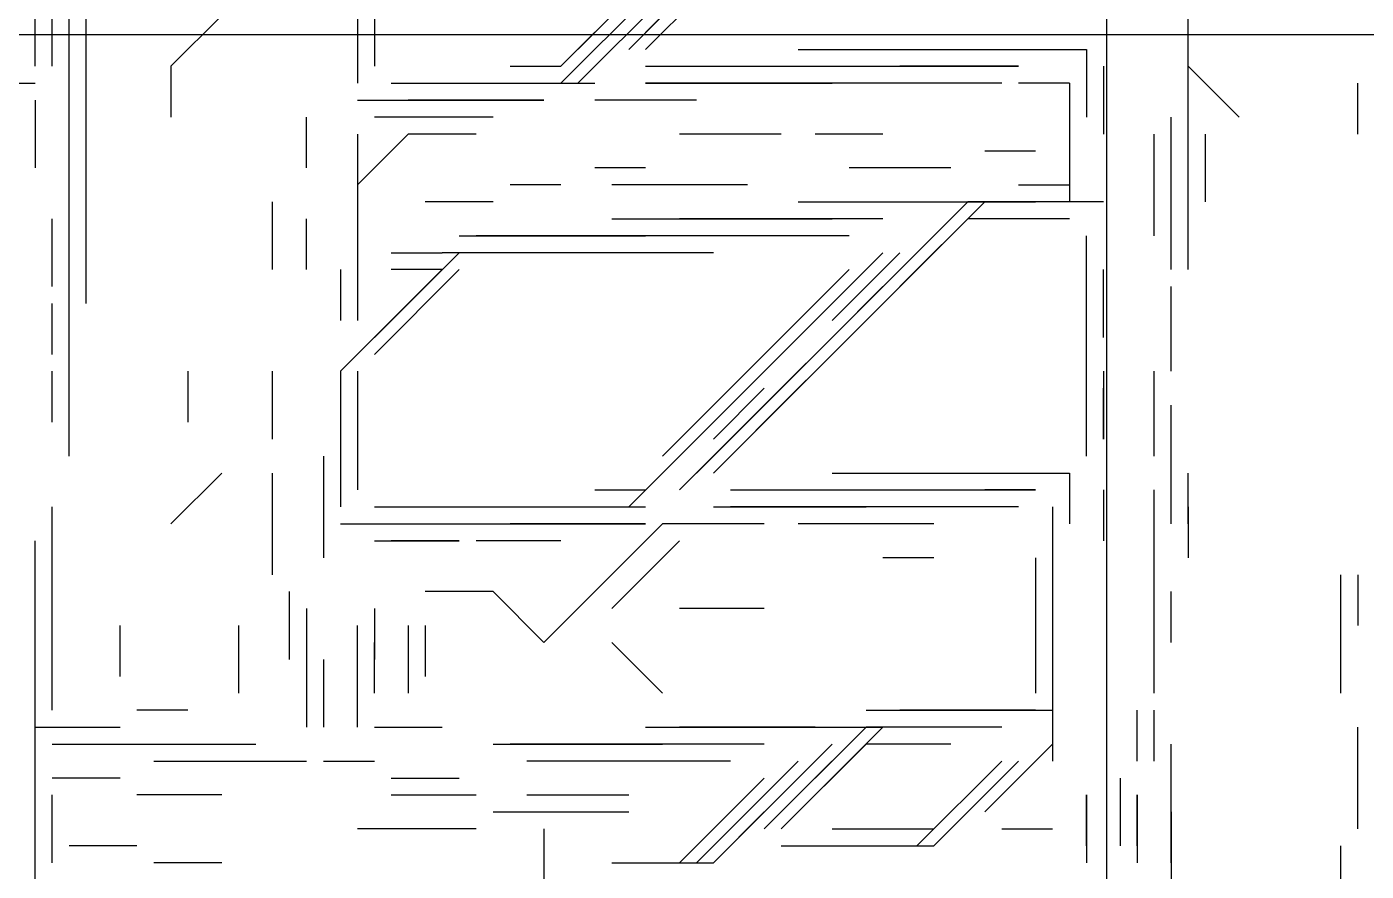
# Model space of a CAD drawing. Extents: x 34 to 168, y 38 to 138.
# Drawn here: x 61.38 to 74.55, y 101.77 to 110.08 of the extents above; entities that cross this region are included whole.
import ezdxf

# ---------------------------------------------------------------- set-up
doc = ezdxf.new("R2010")
doc.units = 0
doc.layers.add('STRUCTURE', color=1, linetype='CONTINUOUS')

msp = doc.modelspace()

# ---------------------------------------------------------------- linework, layer by layer
for p, q in [((72.8003, 107.687), (72.8003, 112.8536)), ((72.8003, 108.8536), (72.8003, 112.687)), ((72.8003, 109.3536), (72.8003, 111.687)), ((64.8003, 111.5203), (64.8003, 109.8536)), ((64.8003, 111.5203), (64.8003, 109.687)), ((64.8003, 111.5203), (64.8003, 109.8536)), ((64.8003, 111.5203), (64.8003, 109.8536)), ((61.967, 109.3536), (61.967, 111.3536)), ((64.8003, 111.187), (64.8003, 109.687)), ((66.8003, 109.5203), (68.467, 111.187)), ((66.8003, 109.5203), (68.467, 111.187)), ((68.6337, 111.187), (67.3003, 109.8536)), ((67.3003, 110.0203), (68.467, 111.187)), ((61.967, 108.8536), (61.967, 111.0203)), ((68.467, 111.0203), (67.3003, 109.8536)), ((61.967, 108.3536), (61.967, 110.8536)), ((64.6337, 110.8536), (64.6337, 109.687)), ((64.8003, 110.8536), (64.8003, 109.687)), ((61.6337, 109.687), (61.6337, 110.687)), ((61.8003, 108.3536), (61.8003, 110.687)), ((61.967, 108.187), (61.967, 110.687)), ((61.967, 108.187), (61.967, 110.687)), ((64.6337, 110.687), (64.6337, 109.5203)), ((64.6337, 110.687), (64.6337, 109.5203)), ((64.6337, 110.687), (64.6337, 109.5203)), ((66.6337, 109.5203), (67.6337, 110.5203)), ((66.6337, 109.687), (67.467, 110.5203)), ((67.967, 110.5203), (67.3003, 109.8536)), ((68.1337, 110.5203), (67.467, 109.8536)), ((67.967, 110.5203), (67.467, 110.0203)), ((67.967, 110.5203), (67.467, 110.0203)), ((61.467, 109.8536), (61.467, 110.3536)), ((61.467, 109.687), (61.467, 110.3536)), ((66.6337, 109.687), (67.3003, 110.3536)), ((67.8003, 110.3536), (67.3003, 109.8536)), ((63.3003, 110.187), (62.8003, 109.687)), ((66.6337, 109.687), (67.1337, 110.187)), ((61.967, 108.0203), (61.967, 110.0203)), ((64.6337, 110.0203), (64.6337, 109.5203)), ((68.967, 109.8536), (71.3003, 109.8536)), ((69.1337, 109.8536), (71.6337, 109.8536)), ((69.467, 109.8536), (71.6337, 109.8536)), ((69.967, 109.8536), (71.6337, 109.8536)), ((70.3003, 109.8536), (71.8003, 109.8536)), ((70.467, 109.8536), (71.8003, 109.8536)), ((70.6337, 109.8536), (71.8003, 109.8536)), ((70.6337, 109.8536), (71.8003, 109.8536)), ((70.6337, 109.8536), (71.8003, 109.8536)), ((70.8003, 109.8536), (71.8003, 109.8536)), ((70.967, 109.8536), (71.6337, 109.8536)), ((70.967, 109.8536), (71.6337, 109.8536)), ((70.967, 109.8536), (71.6337, 109.8536)), ((71.8003, 109.8536), (71.8003, 109.187)), ((61.967, 107.8536), (61.967, 109.687)), ((62.8003, 109.687), (62.8003, 109.187)), ((66.1337, 109.687), (66.6337, 109.687)), ((67.467, 109.687), (69.8003, 109.687)), ((67.467, 109.687), (69.3003, 109.687)), ((67.467, 109.687), (68.967, 109.687)), ((67.6337, 109.687), (68.8003, 109.687)), ((67.8003, 109.687), (70.1337, 109.687)), ((68.1337, 109.687), (70.3003, 109.687)), ((68.3003, 109.687), (70.467, 109.687)), ((68.467, 109.687), (70.467, 109.687)), ((68.467, 109.687), (70.467, 109.687)), ((68.6337, 109.687), (70.6337, 109.687)), ((68.967, 109.687), (70.8003, 109.687)), ((69.3003, 109.687), (70.8003, 109.687)), ((69.3003, 109.687), (70.8003, 109.687)), ((69.467, 109.687), (71.1337, 109.687)), ((71.1337, 109.687), (69.967, 109.687)), ((71.967, 109.687), (71.967, 109.0203)), ((72.8003, 109.687), (73.3003, 109.187)), ((60.8003, 109.5203), (61.467, 109.5203)), ((60.8003, 109.5203), (61.467, 109.5203)), ((64.967, 109.5203), (66.467, 109.5203)), ((64.967, 109.5203), (66.3003, 109.5203)), ((64.967, 109.5203), (65.967, 109.5203)), ((64.967, 109.5203), (65.8003, 109.5203)), ((65.8003, 109.5203), (66.6337, 109.5203)), ((65.967, 109.5203), (66.6337, 109.5203)), ((66.1337, 109.5203), (66.8003, 109.5203)), ((66.467, 109.5203), (66.967, 109.5203)), ((67.467, 109.5203), (69.3003, 109.5203)), ((69.8003, 109.5203), (67.467, 109.5203)), ((67.467, 109.5203), (68.3003, 109.5203)), ((67.467, 109.5203), (69.1337, 109.5203)), ((67.467, 109.5203), (68.8003, 109.5203)), ((67.467, 109.5203), (68.467, 109.5203)), ((67.467, 109.5203), (68.3003, 109.5203)), ((67.467, 109.5203), (68.1337, 109.5203)), ((67.467, 109.5203), (67.967, 109.5203)), ((67.467, 109.5203), (69.1337, 109.5203)), ((70.6337, 109.5203), (67.967, 109.5203)), ((70.6337, 109.5203), (67.967, 109.5203)), ((70.967, 109.5203), (68.1337, 109.5203)), ((70.3003, 109.5203), (68.6337, 109.5203)), ((71.6337, 109.5203), (71.1337, 109.5203)), ((71.6337, 109.5203), (71.1337, 109.5203)), ((71.6337, 109.5203), (71.6337, 109.0203)), ((71.6337, 109.5203), (71.6337, 109.0203)), ((74.467, 109.0203), (74.467, 109.5203)), ((61.467, 109.3536), (61.467, 108.687)), ((61.967, 107.3536), (61.967, 109.3536)), ((61.967, 107.3536), (61.967, 109.3536)), ((64.6337, 109.3536), (66.3003, 109.3536)), ((64.8003, 109.3536), (66.3003, 109.3536)), ((64.8003, 109.3536), (66.3003, 109.3536)), ((64.8003, 109.3536), (66.3003, 109.3536)), ((64.8003, 109.3536), (66.3003, 109.3536)), ((64.967, 109.3536), (66.467, 109.3536)), ((64.967, 109.3536), (66.3003, 109.3536)), ((64.967, 109.3536), (65.6337, 109.3536)), ((64.967, 109.3536), (66.3003, 109.3536)), ((64.967, 109.3536), (65.967, 109.3536)), ((64.967, 109.3536), (65.8003, 109.3536)), ((66.467, 109.3536), (65.1337, 109.3536)), ((67.8003, 109.3536), (66.967, 109.3536)), ((67.967, 109.3536), (66.967, 109.3536)), ((67.8003, 109.3536), (66.967, 109.3536)), ((71.6337, 109.3536), (71.6337, 108.3536)), ((61.8003, 107.5203), (61.8003, 109.187)), ((64.1337, 108.687), (64.1337, 109.187)), ((65.6337, 109.187), (64.8003, 109.187)), ((65.8003, 109.187), (64.8003, 109.187)), ((65.8003, 109.187), (64.8003, 109.187)), ((65.967, 109.187), (64.967, 109.187)), ((72.6337, 107.687), (72.6337, 109.187)), ((64.6337, 109.0203), (64.6337, 107.8536)), ((65.1337, 109.0203), (64.6337, 108.5203)), ((64.6337, 109.0203), (64.6337, 107.8536)), ((65.8003, 109.0203), (65.1337, 109.0203)), ((68.8003, 109.0203), (67.8003, 109.0203)), ((68.8003, 109.0203), (67.8003, 109.0203)), ((69.8003, 109.0203), (69.1337, 109.0203)), ((69.8003, 109.0203), (69.1337, 109.0203)), ((71.6337, 109.0203), (71.6337, 108.3536)), ((72.467, 108.0203), (72.467, 109.0203)), ((72.967, 109.0203), (72.967, 108.3536)), ((64.6337, 108.8536), (64.6337, 107.687)), ((71.3003, 108.8536), (70.8003, 108.8536)), ((61.8003, 106.187), (61.8003, 108.687)), ((67.467, 108.687), (66.967, 108.687)), ((70.467, 108.687), (69.467, 108.687)), ((64.6337, 108.5203), (64.6337, 108.0203)), ((66.6337, 108.5203), (66.1337, 108.5203)), ((66.6337, 108.5203), (66.1337, 108.5203)), ((68.467, 108.5203), (67.1337, 108.5203)), ((71.1337, 108.5203), (71.6337, 108.5203)), ((72.8003, 107.687), (72.8003, 108.5203)), ((63.8003, 107.687), (63.8003, 108.3536)), ((63.8003, 107.687), (63.8003, 108.3536)), ((65.967, 108.3536), (65.3003, 108.3536)), ((65.967, 108.3536), (65.3003, 108.3536)), ((70.6337, 108.3536), (67.967, 105.687)), ((70.8003, 108.3536), (68.1337, 105.687)), ((68.967, 108.3536), (70.6337, 108.3536)), ((68.967, 108.3536), (70.6337, 108.3536)), ((69.1337, 108.3536), (71.1337, 108.3536)), ((69.1337, 108.3536), (70.967, 108.3536)), ((70.6337, 108.3536), (69.1337, 106.8536)), ((69.3003, 108.3536), (71.3003, 108.3536)), ((69.3003, 108.3536), (71.3003, 108.3536)), ((69.467, 108.3536), (70.967, 108.3536)), ((69.467, 108.3536), (70.467, 108.3536)), ((70.6337, 108.3536), (69.6337, 107.3536)), ((70.6337, 108.3536), (69.6337, 107.3536)), ((70.8003, 108.3536), (69.967, 107.5203)), ((71.467, 108.3536), (70.6337, 108.3536)), ((71.6337, 108.3536), (70.6337, 108.3536)), ((71.3003, 108.3536), (70.6337, 108.3536)), ((71.3003, 108.3536), (70.6337, 108.3536)), ((71.3003, 108.3536), (70.6337, 108.3536)), ((71.467, 108.3536), (70.6337, 108.3536)), ((71.6337, 108.3536), (70.6337, 108.3536)), ((71.6337, 108.3536), (70.6337, 108.3536)), ((71.3003, 108.3536), (70.6337, 108.3536)), ((71.967, 108.3536), (70.8003, 108.3536)), ((71.6337, 108.3536), (70.8003, 108.3536)), ((61.6337, 107.5203), (61.6337, 108.187)), ((61.8003, 106.0203), (61.8003, 108.187)), ((64.1337, 107.687), (64.1337, 108.187)), ((67.1337, 108.187), (68.6337, 108.187)), ((67.1337, 108.187), (68.467, 108.187)), ((67.3003, 108.187), (68.8003, 108.187)), ((67.3003, 108.187), (68.8003, 108.187)), ((67.467, 108.187), (68.967, 108.187)), ((67.467, 108.187), (68.967, 108.187)), ((67.6337, 108.187), (69.3003, 108.187)), ((67.6337, 108.187), (69.1337, 108.187)), ((67.6337, 108.187), (69.1337, 108.187)), ((69.467, 108.187), (67.8003, 108.187)), ((70.6337, 108.187), (68.1337, 105.687)), ((68.3003, 108.187), (69.3003, 108.187)), ((69.467, 108.187), (68.3003, 108.187)), ((69.467, 108.187), (68.3003, 108.187)), ((69.3003, 108.187), (68.467, 108.187)), ((69.467, 108.187), (68.467, 108.187)), ((69.467, 108.187), (68.467, 108.187)), ((69.8003, 108.187), (68.6337, 108.187)), ((69.8003, 108.187), (68.6337, 108.187)), ((69.8003, 108.187), (68.6337, 108.187)), ((69.8003, 108.187), (68.8003, 108.187)), ((69.8003, 108.187), (68.967, 108.187)), ((70.6337, 108.187), (69.3003, 106.8536)), ((71.1337, 108.187), (70.6337, 108.187)), ((71.6337, 108.187), (70.6337, 108.187)), ((61.8003, 106.0203), (61.8003, 108.0203)), ((61.8003, 106.0203), (61.8003, 108.0203)), ((65.6337, 108.0203), (67.1337, 108.0203)), ((65.6337, 108.0203), (67.467, 108.0203)), ((65.6337, 108.0203), (67.3003, 108.0203)), ((65.6337, 108.0203), (67.3003, 108.0203)), ((65.6337, 108.0203), (67.1337, 108.0203)), ((65.6337, 108.0203), (67.467, 108.0203)), ((67.6337, 108.0203), (65.8003, 108.0203)), ((65.8003, 108.0203), (67.467, 108.0203)), ((68.1337, 108.0203), (65.8003, 108.0203)), ((65.8003, 108.0203), (66.967, 108.0203)), ((68.1337, 108.0203), (65.8003, 108.0203)), ((68.3003, 108.0203), (65.967, 108.0203)), ((65.967, 108.0203), (66.8003, 108.0203)), ((68.3003, 108.0203), (66.3003, 108.0203)), ((68.467, 108.0203), (66.467, 108.0203)), ((68.467, 108.0203), (66.467, 108.0203)), ((68.467, 108.0203), (66.467, 108.0203)), ((68.6337, 108.0203), (66.6337, 108.0203)), ((68.8003, 108.0203), (66.967, 108.0203)), ((69.3003, 108.0203), (67.467, 108.0203)), ((69.467, 108.0203), (67.8003, 108.0203)), ((69.467, 108.0203), (68.1337, 108.0203)), ((69.467, 108.0203), (68.3003, 108.0203)), ((71.8003, 106.0203), (71.8003, 108.0203)), ((61.8003, 105.8536), (61.8003, 107.8536)), ((65.6337, 107.8536), (64.8003, 107.0203)), ((64.967, 107.8536), (65.467, 107.8536)), ((64.967, 107.8536), (65.467, 107.8536)), ((64.967, 107.8536), (65.467, 107.8536)), ((66.1337, 107.8536), (65.467, 107.8536)), ((66.3003, 107.8536), (65.6337, 107.8536)), ((66.8003, 107.8536), (65.6337, 107.8536)), ((67.3003, 107.8536), (65.6337, 107.8536)), ((66.3003, 107.8536), (65.6337, 107.8536)), ((66.3003, 107.8536), (65.6337, 107.8536)), ((66.467, 107.8536), (65.6337, 107.8536)), ((67.6337, 107.8536), (65.8003, 107.8536)), ((67.967, 107.8536), (65.8003, 107.8536)), ((68.1337, 107.8536), (65.967, 107.8536)), ((67.3003, 105.3536), (69.8003, 107.8536)), ((70.1337, 107.8536), (69.3003, 107.0203)), ((69.3003, 107.187), (69.967, 107.8536)), ((69.6337, 107.3536), (70.1337, 107.8536)), ((69.6337, 107.3536), (70.1337, 107.8536)), ((71.8003, 106.0203), (71.8003, 107.8536)), ((71.8003, 106.3536), (71.8003, 107.8536)), ((61.8003, 106.187), (61.8003, 107.687)), ((64.467, 107.687), (64.467, 107.187)), ((64.467, 107.687), (64.467, 107.187)), ((64.467, 107.687), (64.467, 107.187)), ((64.6337, 107.687), (64.6337, 107.187)), ((64.6337, 107.687), (64.6337, 107.187)), ((65.6337, 107.687), (64.8003, 106.8536)), ((65.467, 107.687), (64.967, 107.687)), ((65.467, 107.687), (64.967, 107.187)), ((65.467, 107.687), (64.967, 107.687)), ((67.6337, 105.8536), (69.467, 107.687)), ((67.8003, 105.8536), (69.6337, 107.687)), ((68.967, 107.187), (69.467, 107.687)), ((71.967, 107.0203), (71.967, 107.687)), ((69.8003, 107.5203), (69.3003, 107.0203)), ((72.6337, 106.687), (72.6337, 107.5203)), ((61.6337, 106.8536), (61.6337, 107.3536)), ((65.1337, 107.3536), (64.467, 106.687)), ((65.1337, 107.3536), (64.467, 106.687)), ((65.1337, 107.3536), (64.467, 106.687)), ((65.1337, 107.3536), (64.467, 106.687)), ((67.8003, 105.5203), (69.6337, 107.3536)), ((72.6337, 106.8536), (72.6337, 107.3536)), ((64.967, 107.187), (64.467, 106.687)), ((69.3003, 107.0203), (68.6337, 106.3536)), ((69.3003, 107.0203), (68.6337, 106.3536)), ((68.8003, 106.5203), (69.3003, 107.0203)), ((68.8003, 106.5203), (69.3003, 107.0203)), ((68.6337, 106.3536), (69.1337, 106.8536)), ((69.3003, 106.8536), (68.6337, 106.187)), ((68.6337, 106.3536), (69.1337, 106.8536)), ((69.3003, 106.8536), (68.8003, 106.3536)), ((71.8003, 105.8536), (71.8003, 106.8536)), ((61.6337, 106.187), (61.6337, 106.687)), ((62.967, 106.687), (62.967, 106.187)), ((63.8003, 106.187), (63.8003, 106.687)), ((64.467, 106.687), (64.467, 105.3536)), ((64.467, 106.687), (64.467, 105.3536)), ((64.467, 106.687), (64.467, 106.187)), ((64.467, 106.687), (64.467, 106.0203)), ((64.467, 106.687), (64.467, 105.3536)), ((64.467, 106.687), (64.467, 105.3536)), ((64.467, 106.687), (64.467, 105.3536)), ((64.467, 106.687), (64.467, 105.3536)), ((64.467, 106.687), (64.467, 106.187)), ((64.6337, 106.687), (64.6337, 105.687)), ((68.967, 106.687), (67.967, 105.687)), ((71.967, 106.687), (71.967, 106.0203)), ((72.467, 105.8536), (72.467, 106.687)), ((63.8003, 106.0203), (63.8003, 106.5203)), ((63.8003, 106.0203), (63.8003, 106.5203)), ((64.6337, 106.5203), (64.6337, 105.5203)), ((64.6337, 106.5203), (64.6337, 105.5203)), ((67.967, 106.0203), (68.467, 106.5203)), ((68.1337, 106.0203), (68.6337, 106.5203)), ((71.967, 106.0203), (71.967, 106.5203)), ((67.8003, 105.5203), (68.6337, 106.3536)), ((68.6337, 106.3536), (68.1337, 105.8536)), ((68.8003, 106.3536), (68.3003, 105.8536)), ((72.6337, 105.187), (72.6337, 106.3536)), ((64.467, 106.187), (64.467, 105.5203)), ((67.8003, 105.5203), (68.3003, 106.0203)), ((67.8003, 105.5203), (68.3003, 106.0203)), ((67.8003, 105.5203), (68.3003, 106.0203)), ((64.3003, 105.8536), (64.3003, 104.8536)), ((64.3003, 105.8536), (64.3003, 105.3536)), ((64.3003, 105.8536), (64.3003, 105.3536)), ((62.8003, 105.187), (63.3003, 105.687)), ((63.8003, 104.687), (63.8003, 105.687)), ((63.8003, 104.687), (63.8003, 105.687)), ((69.3003, 105.687), (71.1337, 105.687)), ((69.6337, 105.687), (71.1337, 105.687)), ((69.8003, 105.687), (71.3003, 105.687)), ((70.3003, 105.687), (71.6337, 105.687)), ((70.6337, 105.687), (71.6337, 105.687)), ((70.8003, 105.687), (71.6337, 105.687)), ((70.967, 105.687), (71.6337, 105.687)), ((70.967, 105.687), (71.6337, 105.687)), ((70.967, 105.687), (71.6337, 105.687)), ((70.967, 105.687), (71.6337, 105.687)), ((71.1337, 105.687), (71.6337, 105.687)), ((71.1337, 105.687), (71.6337, 105.687)), ((71.1337, 105.687), (71.6337, 105.687)), ((71.6337, 105.687), (71.6337, 105.187)), ((72.8003, 105.187), (72.8003, 105.687)), ((66.967, 105.5203), (67.467, 105.5203)), ((68.3003, 105.5203), (70.1337, 105.5203)), ((68.3003, 105.5203), (69.6337, 105.5203)), ((68.3003, 105.5203), (69.467, 105.5203)), ((68.467, 105.5203), (69.1337, 105.5203)), ((68.6337, 105.5203), (70.467, 105.5203)), ((69.1337, 105.5203), (70.8003, 105.5203)), ((69.1337, 105.5203), (70.6337, 105.5203)), ((69.3003, 105.5203), (70.8003, 105.5203)), ((69.3003, 105.5203), (70.8003, 105.5203)), ((69.3003, 105.5203), (70.8003, 105.5203)), ((69.467, 105.5203), (70.967, 105.5203)), ((69.467, 105.5203), (70.967, 105.5203)), ((69.467, 105.5203), (70.967, 105.5203)), ((69.6337, 105.5203), (71.1337, 105.5203)), ((70.6337, 105.5203), (71.3003, 105.5203)), ((71.3003, 105.5203), (70.8003, 105.5203)), ((71.967, 105.5203), (71.967, 105.0203)), ((72.467, 103.5203), (72.467, 105.5203)), ((61.6337, 103.3536), (61.6337, 105.3536)), ((61.6337, 104.0203), (61.6337, 105.3536)), ((64.8003, 105.3536), (67.1337, 105.3536)), ((64.967, 105.3536), (67.3003, 105.3536)), ((65.8003, 105.3536), (66.8003, 105.3536)), ((66.3003, 105.3536), (67.3003, 105.3536)), ((66.8003, 105.3536), (67.467, 105.3536)), ((66.967, 105.3536), (67.467, 105.3536)), ((68.1337, 105.3536), (69.6337, 105.3536)), ((68.1337, 105.3536), (69.467, 105.3536)), ((68.1337, 105.3536), (69.1337, 105.3536)), ((68.1337, 105.3536), (69.3003, 105.3536)), ((68.1337, 105.3536), (69.3003, 105.3536)), ((68.1337, 105.3536), (69.1337, 105.3536)), ((68.1337, 105.3536), (69.1337, 105.3536)), ((68.1337, 105.3536), (69.3003, 105.3536)), ((69.6337, 105.3536), (68.3003, 105.3536)), ((68.3003, 105.3536), (68.967, 105.3536)), ((71.1337, 105.3536), (69.1337, 105.3536)), ((71.1337, 105.3536), (69.6337, 105.3536)), ((71.1337, 105.3536), (69.6337, 105.3536)), ((71.467, 105.3536), (71.467, 104.187)), ((71.467, 105.3536), (71.467, 104.8536)), ((71.467, 105.3536), (71.467, 104.187)), ((72.8003, 105.3536), (72.8003, 104.8536)), ((61.6337, 104.3536), (61.6337, 105.187)), ((64.467, 105.187), (67.3003, 105.187)), ((64.467, 105.187), (67.3003, 105.187)), ((64.6337, 105.187), (66.967, 105.187)), ((64.6337, 105.187), (66.6337, 105.187)), ((64.6337, 105.187), (67.1337, 105.187)), ((64.6337, 105.187), (67.1337, 105.187)), ((64.6337, 105.187), (66.967, 105.187)), ((64.6337, 105.187), (66.967, 105.187)), ((64.6337, 105.187), (66.8003, 105.187)), ((64.8003, 105.187), (67.3003, 105.187)), ((64.8003, 105.187), (65.3003, 105.187)), ((65.967, 105.187), (67.467, 105.187)), ((67.467, 105.187), (66.1337, 105.187)), ((67.6337, 105.187), (66.967, 104.5203)), ((67.6337, 105.187), (66.967, 104.5203)), ((68.6337, 105.187), (67.6337, 105.187)), ((68.6337, 105.187), (67.967, 105.187)), ((68.6337, 105.187), (67.967, 105.187)), ((69.467, 105.187), (68.967, 105.187)), ((70.3003, 105.187), (68.967, 105.187)), ((69.467, 105.187), (68.967, 105.187)), ((71.467, 105.187), (71.467, 102.8536)), ((71.467, 105.187), (71.467, 102.8536)), ((61.467, 103.3536), (61.467, 105.0203)), ((64.8003, 105.0203), (65.6337, 105.0203)), ((65.6337, 105.0203), (64.967, 105.0203)), ((66.6337, 105.0203), (65.8003, 105.0203)), ((67.8003, 105.0203), (67.1337, 104.3536)), ((71.467, 105.0203), (71.467, 102.8536)), ((72.467, 104.5203), (72.467, 105.0203)), ((61.6337, 103.3536), (61.6337, 104.8536)), ((61.6337, 103.3536), (61.6337, 104.8536)), ((61.6337, 103.3536), (61.6337, 104.8536)), ((70.3003, 104.8536), (69.8003, 104.8536)), ((71.3003, 104.8536), (71.3003, 104.187)), ((71.3003, 104.687), (71.3003, 103.5203)), ((74.3003, 103.5203), (74.3003, 104.687)), ((74.467, 104.687), (74.467, 104.187)), ((63.967, 103.8536), (63.967, 104.5203)), ((65.967, 104.5203), (65.3003, 104.5203)), ((66.467, 104.0203), (65.967, 104.5203)), ((66.967, 104.5203), (66.467, 104.0203)), ((72.6337, 104.0203), (72.6337, 104.5203)), ((61.6337, 103.5203), (61.6337, 104.3536)), ((64.1337, 104.3536), (64.1337, 103.187)), ((64.8003, 104.3536), (64.8003, 103.8536)), ((68.6337, 104.3536), (67.8003, 104.3536)), ((68.6337, 104.3536), (67.8003, 104.3536)), ((61.467, 102.0203), (61.467, 104.187)), ((62.3003, 103.687), (62.3003, 104.187)), ((63.467, 103.5203), (63.467, 104.187)), ((63.467, 103.5203), (63.467, 104.187)), ((64.6337, 103.687), (64.6337, 104.187)), ((64.6337, 103.687), (64.6337, 104.187)), ((65.1337, 104.187), (65.1337, 103.5203)), ((65.3003, 104.187), (65.3003, 103.687)), ((64.8003, 103.5203), (64.8003, 104.0203)), ((67.1337, 104.0203), (67.6337, 103.5203)), ((67.1337, 104.0203), (67.6337, 103.5203)), ((61.467, 101.5203), (61.467, 103.8536)), ((64.3003, 103.8536), (64.3003, 103.187)), ((64.6337, 103.187), (64.6337, 103.687)), ((71.467, 103.687), (71.467, 102.8536)), ((71.467, 103.687), (71.467, 102.8536)), ((62.967, 103.3536), (62.467, 103.3536)), ((62.967, 103.3536), (62.467, 103.3536)), ((69.6337, 103.3536), (71.1337, 103.3536)), ((69.967, 103.3536), (71.467, 103.3536)), ((71.3003, 103.3536), (69.967, 103.3536)), ((71.3003, 103.3536), (69.967, 103.3536)), ((69.967, 103.3536), (71.467, 103.3536)), ((71.3003, 103.3536), (69.967, 103.3536)), ((71.3003, 103.3536), (70.1337, 103.3536)), ((70.1337, 103.3536), (71.467, 103.3536)), ((71.3003, 103.3536), (70.1337, 103.3536)), ((71.3003, 103.3536), (70.1337, 103.3536)), ((71.3003, 103.3536), (70.1337, 103.3536)), ((71.3003, 103.3536), (70.1337, 103.3536)), ((71.3003, 103.3536), (70.1337, 103.3536)), ((71.3003, 103.3536), (70.3003, 103.3536)), ((71.1337, 103.3536), (70.467, 103.3536)), ((71.467, 103.3536), (71.467, 102.8536)), ((72.3003, 102.8536), (72.3003, 103.3536)), ((72.467, 102.8536), (72.467, 103.3536)), ((61.467, 100.8536), (61.467, 103.187)), ((61.467, 102.687), (61.467, 103.187)), ((61.467, 103.187), (61.967, 103.187)), ((61.467, 100.687), (61.467, 103.187)), ((61.467, 103.187), (62.3003, 103.187)), ((61.467, 100.687), (61.467, 103.187)), ((61.467, 100.8536), (61.467, 103.187)), ((61.467, 101.187), (61.467, 103.187)), ((61.467, 102.687), (61.467, 103.187)), ((61.467, 103.187), (61.967, 103.187)), ((64.8003, 103.187), (65.467, 103.187)), ((67.467, 103.187), (69.3003, 103.187)), ((67.8003, 103.187), (69.467, 103.187)), ((68.967, 103.187), (67.8003, 103.187)), ((67.967, 103.187), (69.8003, 103.187)), ((68.967, 103.187), (67.967, 103.187)), ((69.1337, 103.187), (67.967, 103.187)), ((67.967, 103.187), (69.8003, 103.187)), ((68.967, 103.187), (67.967, 103.187)), ((68.967, 103.187), (67.967, 103.187)), ((69.1337, 103.187), (67.967, 103.187)), ((67.967, 103.187), (69.8003, 103.187)), ((69.1337, 103.187), (68.1337, 103.187)), ((68.967, 103.187), (68.1337, 103.187)), ((68.967, 103.187), (68.1337, 103.187)), ((68.967, 103.187), (68.3003, 103.187)), ((68.467, 103.187), (68.967, 103.187)), ((69.6337, 103.187), (68.6337, 102.187)), ((69.6337, 103.187), (68.6337, 102.187)), ((69.6337, 103.187), (68.6337, 102.187)), ((69.6337, 103.187), (68.6337, 102.187)), ((69.8003, 103.187), (68.8003, 102.187)), ((69.8003, 103.187), (68.8003, 102.187)), ((69.6337, 103.187), (68.967, 102.5203)), ((69.6337, 103.187), (69.1337, 102.687)), ((70.1337, 103.187), (69.6337, 103.187)), ((70.3003, 103.187), (69.6337, 103.187)), ((70.8003, 103.187), (69.8003, 103.187)), ((70.967, 103.187), (69.8003, 103.187)), ((74.467, 102.187), (74.467, 103.187)), ((61.6337, 103.0203), (62.467, 103.0203)), ((62.1337, 103.0203), (63.3003, 103.0203)), ((62.467, 103.0203), (63.6337, 103.0203)), ((62.467, 103.0203), (63.3003, 103.0203)), ((62.467, 103.0203), (62.967, 103.0203)), ((62.467, 103.0203), (63.6337, 103.0203)), ((65.967, 103.0203), (67.467, 103.0203)), ((65.967, 103.0203), (67.6337, 103.0203)), ((65.967, 103.0203), (67.6337, 103.0203)), ((67.467, 103.0203), (66.1337, 103.0203)), ((67.8003, 103.0203), (66.1337, 103.0203)), ((67.6337, 103.0203), (66.1337, 103.0203)), ((66.1337, 103.0203), (67.6337, 103.0203)), ((67.6337, 103.0203), (66.1337, 103.0203)), ((67.8003, 103.0203), (66.1337, 103.0203)), ((67.8003, 103.0203), (66.1337, 103.0203)), ((67.967, 103.0203), (66.1337, 103.0203)), ((67.967, 103.0203), (66.1337, 103.0203)), ((67.6337, 103.0203), (66.1337, 103.0203)), ((66.3003, 103.0203), (67.1337, 103.0203)), ((68.1337, 103.0203), (66.3003, 103.0203)), ((67.1337, 103.0203), (66.467, 103.0203)), ((66.467, 103.0203), (67.3003, 103.0203)), ((68.467, 103.0203), (66.8003, 103.0203)), ((68.6337, 103.0203), (67.6337, 103.0203)), ((68.6337, 103.0203), (68.1337, 103.0203)), ((68.1337, 101.8536), (69.3003, 103.0203)), ((68.1337, 101.8536), (69.3003, 103.0203)), ((69.6337, 103.0203), (68.8003, 102.187)), ((70.467, 103.0203), (69.6337, 103.0203)), ((71.467, 103.0203), (70.8003, 102.3536)), ((71.467, 103.0203), (70.8003, 102.3536)), ((71.467, 103.0203), (70.8003, 102.3536)), ((71.467, 103.0203), (70.8003, 102.3536)), ((71.467, 103.0203), (70.8003, 102.3536)), ((72.6337, 101.8536), (72.6337, 103.0203)), ((62.6337, 102.8536), (63.6337, 102.8536)), ((63.467, 102.8536), (64.1337, 102.8536)), ((64.3003, 102.8536), (64.8003, 102.8536)), ((64.3003, 102.8536), (64.8003, 102.8536)), ((67.467, 102.8536), (66.3003, 102.8536)), ((67.967, 102.8536), (66.467, 102.8536)), ((68.3003, 102.8536), (66.467, 102.8536)), ((67.967, 101.8536), (68.967, 102.8536)), ((68.1337, 101.8536), (69.1337, 102.8536)), ((68.1337, 101.8536), (69.1337, 102.8536)), ((70.1337, 102.0203), (70.967, 102.8536)), ((70.3003, 102.0203), (71.1337, 102.8536)), ((70.3003, 102.0203), (71.1337, 102.8536)), ((70.3003, 102.0203), (71.1337, 102.8536)), ((70.3003, 102.0203), (71.1337, 102.8536)), ((70.3003, 102.0203), (71.1337, 102.8536)), ((70.3003, 102.0203), (71.1337, 102.8536)), ((70.3003, 102.0203), (71.1337, 102.8536)), ((70.3003, 102.0203), (71.1337, 102.8536)), ((70.3003, 102.0203), (71.1337, 102.8536)), ((70.3003, 102.0203), (71.1337, 102.8536)), ((62.3003, 102.687), (61.6337, 102.687)), ((64.967, 102.687), (65.6337, 102.687)), ((67.8003, 101.8536), (68.6337, 102.687)), ((67.967, 101.8536), (68.8003, 102.687)), ((67.967, 102.0203), (68.6337, 102.687)), ((68.1337, 101.8536), (68.967, 102.687)), ((70.3003, 102.187), (70.8003, 102.687)), ((70.3003, 102.187), (70.8003, 102.687)), ((72.1337, 102.0203), (72.1337, 102.687)), ((61.6337, 101.8536), (61.6337, 102.5203)), ((63.3003, 102.5203), (62.467, 102.5203)), ((64.967, 102.5203), (65.8003, 102.5203)), ((66.3003, 102.5203), (66.8003, 102.5203)), ((66.467, 102.5203), (66.967, 102.5203)), ((66.467, 102.5203), (67.3003, 102.5203)), ((71.8003, 102.0203), (71.8003, 102.5203)), ((71.8003, 102.5203), (71.8003, 102.0203)), ((72.3003, 102.0203), (72.3003, 102.5203)), ((72.3003, 102.5203), (72.3003, 101.8536)), ((65.967, 102.3536), (66.467, 102.3536)), ((66.3003, 102.3536), (66.967, 102.3536)), ((66.3003, 102.3536), (67.1337, 102.3536)), ((66.3003, 102.3536), (67.1337, 102.3536)), ((66.467, 102.3536), (67.1337, 102.3536)), ((66.467, 102.3536), (67.1337, 102.3536)), ((66.467, 102.3536), (67.1337, 102.3536)), ((66.467, 102.3536), (67.1337, 102.3536)), ((66.467, 102.3536), (67.1337, 102.3536)), ((66.467, 102.3536), (67.1337, 102.3536)), ((66.467, 102.3536), (67.1337, 102.3536)), ((66.6337, 102.3536), (67.3003, 102.3536)), ((68.1337, 101.8536), (68.6337, 102.3536)), ((68.1337, 101.8536), (68.6337, 102.3536)), ((71.8003, 102.3536), (71.8003, 101.8536)), ((72.6337, 102.3536), (72.6337, 101.187)), ((65.8003, 102.187), (64.6337, 102.187)), ((66.467, 102.187), (66.467, 100.8536)), ((69.3003, 102.187), (69.8003, 102.187)), ((69.3003, 102.187), (70.3003, 102.187)), ((70.967, 102.187), (71.467, 102.187)), ((70.967, 102.187), (71.467, 102.187)), ((70.967, 102.187), (71.467, 102.187)), ((70.967, 102.187), (71.467, 102.187)), ((70.967, 102.187), (71.467, 102.187)), ((62.467, 102.0203), (61.8003, 102.0203)), ((68.8003, 102.0203), (70.3003, 102.0203)), ((68.8003, 102.0203), (69.3003, 102.0203)), ((68.8003, 102.0203), (69.3003, 102.0203)), ((68.8003, 102.0203), (70.3003, 102.0203)), ((68.8003, 102.0203), (70.3003, 102.0203)), ((68.8003, 102.0203), (70.3003, 102.0203)), ((68.967, 102.0203), (70.3003, 102.0203)), ((68.967, 102.0203), (70.3003, 102.0203)), ((68.967, 102.0203), (70.3003, 102.0203)), ((68.967, 102.0203), (70.3003, 102.0203)), ((69.1337, 102.0203), (70.3003, 102.0203)), ((69.6337, 102.0203), (70.3003, 102.0203)), ((69.8003, 102.0203), (70.3003, 102.0203)), ((74.3003, 100.8536), (74.3003, 102.0203)), ((63.3003, 101.8536), (62.6337, 101.8536)), ((67.1337, 101.8536), (68.1337, 101.8536)), ((67.1337, 101.8536), (68.1337, 101.8536)), ((67.1337, 101.8536), (67.967, 101.8536)), ((67.1337, 101.8536), (68.1337, 101.8536)), ((67.1337, 101.8536), (68.1337, 101.8536)), ((67.1337, 101.8536), (68.1337, 101.8536)), ((67.1337, 101.8536), (68.1337, 101.8536)), ((67.1337, 101.8536), (67.967, 101.8536)), ((67.1337, 101.8536), (67.967, 101.8536)), ((67.1337, 101.8536), (68.1337, 101.8536)), ((67.3003, 101.8536), (67.967, 101.8536)), ((67.3003, 101.8536), (67.8003, 101.8536)), ((67.3003, 101.8536), (67.8003, 101.8536))]:
    msp.add_line(p, q)
at = {"layer": 'STRUCTURE', "color": 1}
for p, q in [((72, 55), (72, 122)), ((52, 110), (130, 110))]:
    msp.add_line(p, q, dxfattribs=at)

doc.saveas('drawing.dxf')
